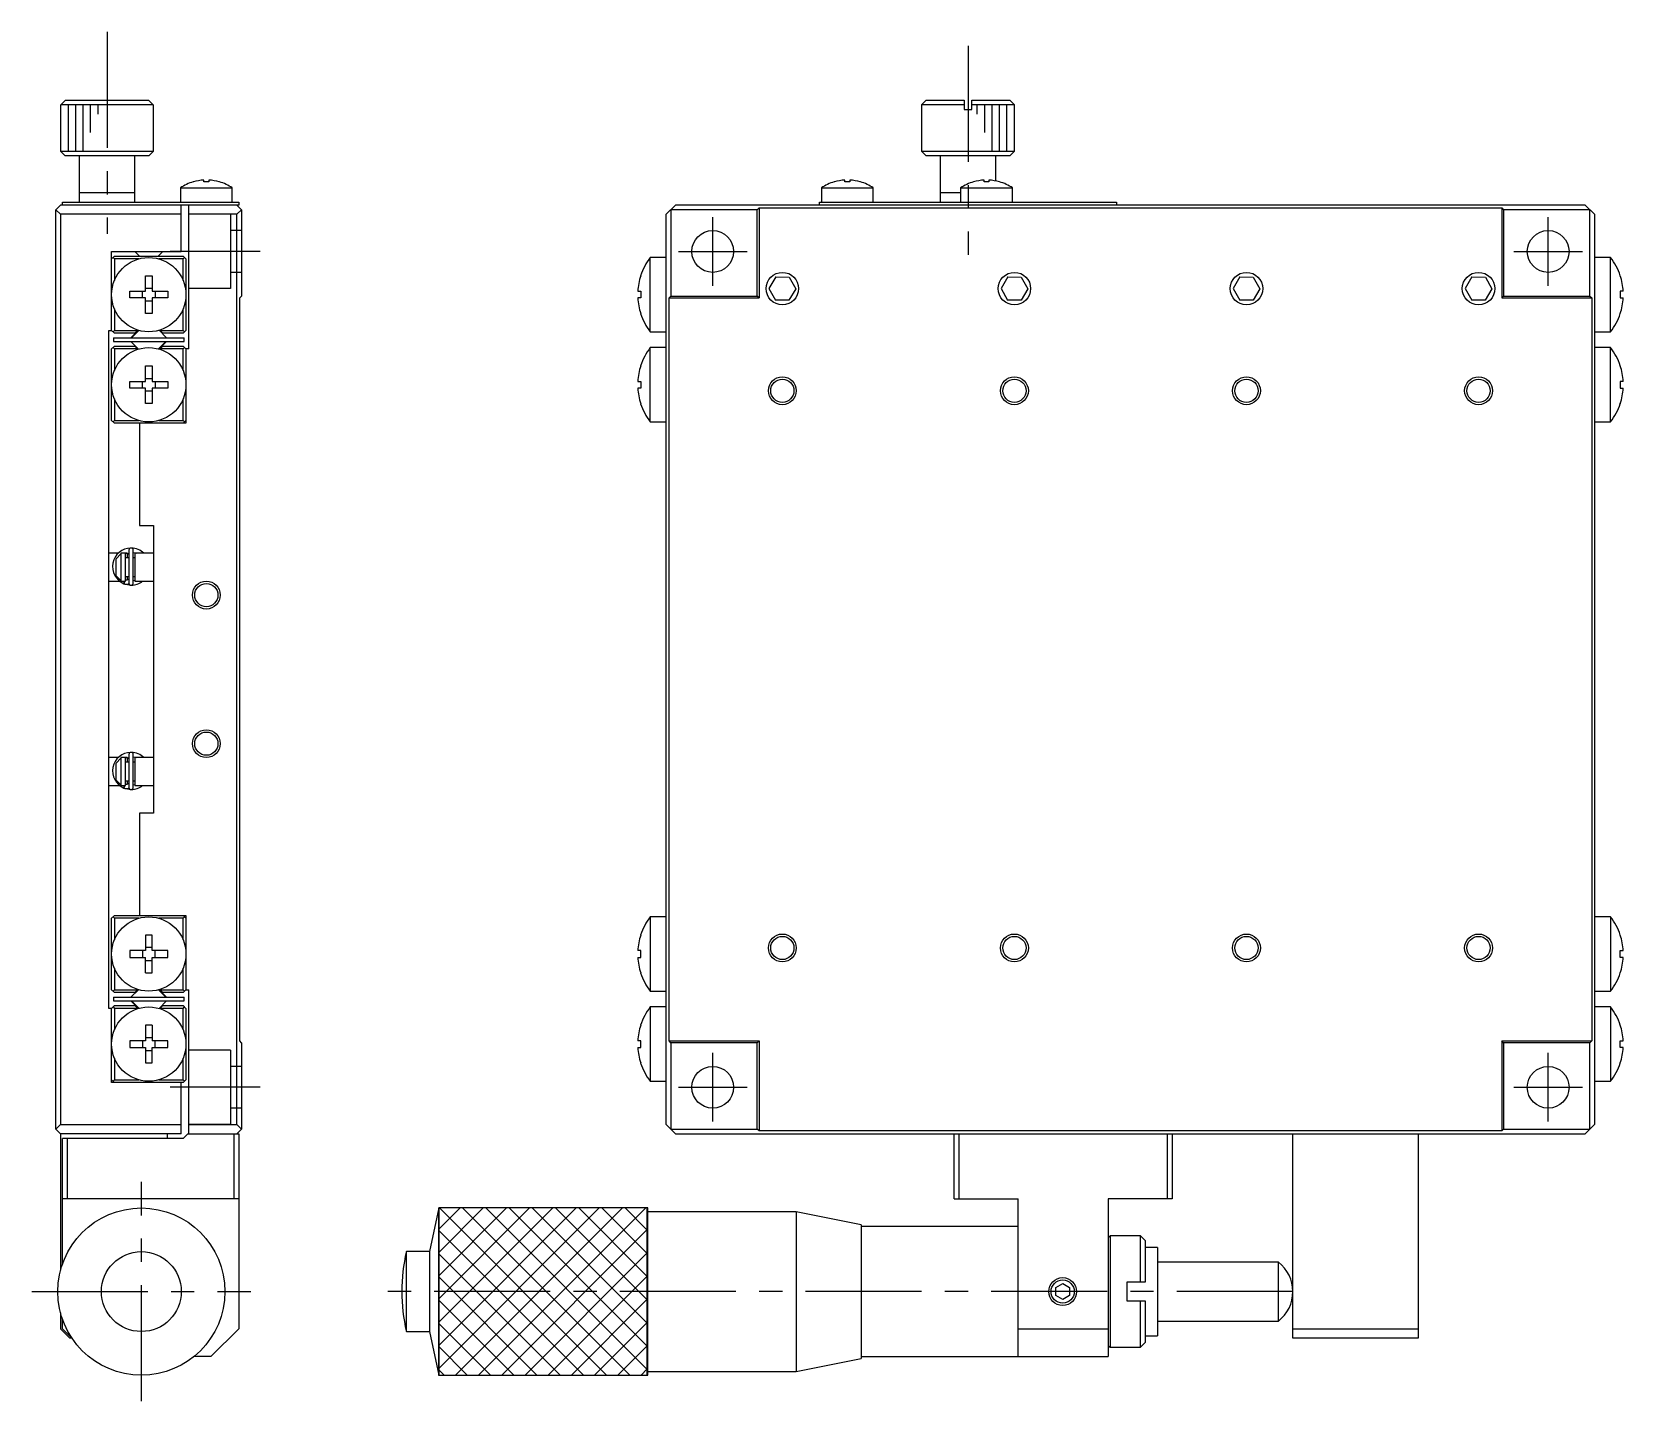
# Model space of a CAD drawing. Extents: x -23 to 395, y 12 to 275.
# Drawn here: x 224 to 395.5, y 93.8 to 241.3 of the extents above; entities that cross this region are included whole.
import ezdxf

# ---------------------------------------------------------------- set-up
doc = ezdxf.new("R2010")
doc.units = 0
doc.header["$LTSCALE"] = 10
doc.linetypes.add('CENTER', pattern=[2, 1.25, -0.25, 0.25, -0.25])
doc.linetypes.add('DASHED', pattern=[3.5, 2, -1.5])
doc.layers.get('0').update_dxf_attribs({"linetype": 'CONTINUOUS'})
doc.layers.add('CENTER', color=1, linetype='CENTER')

msp = doc.modelspace()

# ---------------------------------------------------------------- linework, layer by layer
at = {"color": 7, "linetype": 'CONTINUOUS'}
for p, q in [((227.158886, 233.404432), (227.660674, 233.904432)), ((227.158886, 232.904432), (227.158886, 233.404432)), ((237.126835, 233.404432), (227.158886, 233.404432)), ((227.660674, 233.904432), (236.625048, 233.904432)), ((236.625048, 233.904432), (237.126835, 233.404432)), ((237.126835, 233.404432), (237.126835, 232.904432)), ((320.395292, 233.904432), (319.895292, 233.404432)), ((324.495292, 233.404432), (319.895292, 233.404432)), ((319.895292, 233.404432), (319.895292, 228.404432)), ((320.395292, 233.904432), (324.495292, 233.904432)), ((324.495292, 233.904432), (324.495292, 232.904432)), ((325.295292, 233.904432), (329.395292, 233.904432)), ((325.295292, 232.904432), (325.295292, 233.904432)), ((329.895292, 233.404432), (325.295292, 233.404432)), ((329.895292, 233.404432), (329.395292, 233.904432)), ((329.895292, 228.404432), (329.895292, 233.404432)), ((227.142861, 232.904432), (227.158886, 232.904432)), ((227.142861, 232.904432), (227.142861, 228.404432)), ((237.126835, 232.904432), (237.142861, 232.904432)), ((237.142861, 228.404432), (237.142861, 232.904432)), ((324.495292, 232.904432), (325.295292, 232.904432)), ((227.142861, 228.404432), (237.142861, 228.404432)), ((227.142861, 228.404432), (227.642861, 227.904432)), ((236.642861, 227.904432), (237.142861, 228.404432)), ((319.895292, 228.404432), (320.395292, 227.904432)), ((319.895292, 228.404432), (329.895292, 228.404432)), ((329.395292, 227.904432), (329.895292, 228.404432)), ((236.642861, 227.904432), (227.642861, 227.904432)), ((229.142861, 227.904432), (229.142861, 222.904432)), ((235.142861, 222.904432), (235.142861, 227.904432)), ((329.395292, 227.904432), (320.395292, 227.904432)), ((321.895292, 227.904432), (321.895292, 222.904432)), ((327.895292, 225.196507), (327.895292, 227.904432)), ((241.443721, 225.097636), (241.440713, 225.103805)), ((242.582861, 225.097636), (242.582861, 225.290893)), ((243.102861, 225.097636), (242.582861, 225.097636)), ((243.102861, 225.290893), (243.102861, 225.097636)), ((244.245008, 225.103805), (244.242, 225.097636)), ((310.496152, 225.097636), (310.493144, 225.103805)), ((311.635292, 225.097636), (311.635292, 225.290893)), ((312.155292, 225.097636), (311.635292, 225.097636)), ((312.155292, 225.290893), (312.155292, 225.097636)), ((313.297439, 225.103805), (313.294431, 225.097636)), ((325.496152, 225.097636), (325.493144, 225.103805)), ((326.635292, 225.097636), (326.635292, 225.290893)), ((327.155292, 225.097636), (326.635292, 225.097636)), ((327.155292, 225.290893), (327.155292, 225.097636)), ((328.297439, 225.103805), (328.294431, 225.097636)), ((227.342861, 222.604432), (227.342861, 222.904432)), ((227.342861, 222.904432), (246.342861, 222.904432)), ((235.142861, 223.904432), (229.142861, 223.904432)), ((240.042861, 224.446895), (245.642861, 224.446895)), ((240.042861, 224.446895), (240.042861, 222.904432)), ((245.642861, 222.904432), (245.642861, 224.446895)), ((246.342861, 222.904432), (246.342861, 222.604432)), ((308.895292, 222.604432), (308.895292, 222.904432)), ((308.895292, 222.904432), (340.895292, 222.904432)), ((309.095292, 224.446895), (309.095292, 222.904432)), ((309.095292, 224.446895), (314.695292, 224.446895)), ((314.695292, 222.904432), (314.695292, 224.446895)), ((324.095292, 223.904432), (321.895292, 223.904432)), ((324.095292, 224.446895), (324.095292, 222.904432)), ((324.095292, 224.446895), (329.695292, 224.446895)), ((329.695292, 222.904432), (329.695292, 224.446895)), ((340.895292, 222.904432), (340.895292, 222.604432)), ((227.142861, 222.604432), (226.642861, 222.104432)), ((226.642861, 222.104432), (227.142861, 221.604432)), ((226.642861, 123.104432), (226.642861, 222.104432)), ((246.342861, 222.604432), (227.142861, 222.604432)), ((240.142861, 221.604432), (227.142861, 221.604432)), ((227.142861, 221.604432), (227.142861, 123.604432)), ((240.142861, 217.604432), (240.142861, 222.604432)), ((240.942861, 207.104432), (240.942861, 222.604432)), ((246.142861, 221.604432), (240.942861, 221.604432)), ((246.142861, 222.604432), (246.642861, 222.104432)), ((246.642861, 222.104432), (246.142861, 221.604432)), ((246.142861, 123.604432), (246.142861, 221.604432)), ((246.642861, 222.104432), (246.642861, 212.804432)), ((293.395292, 222.604432), (292.395292, 221.604432)), ((292.395292, 123.604432), (292.395292, 221.604432)), ((292.895292, 222.104432), (292.895292, 212.804432)), ((302.195292, 222.104432), (292.895292, 222.104432)), ((391.395292, 222.604432), (293.395292, 222.604432)), ((302.195292, 222.104432), (302.395292, 222.304432)), ((302.195292, 212.804432), (302.195292, 222.104432)), ((302.395292, 222.304432), (382.395292, 222.304432)), ((302.395292, 222.304432), (302.395292, 212.604432)), ((382.395292, 222.304432), (382.595292, 222.104432)), ((382.395292, 222.304432), (382.395292, 212.604432)), ((391.895292, 222.104432), (382.595292, 222.104432)), ((382.595292, 222.104432), (382.595292, 212.804432)), ((392.395292, 221.604432), (391.395292, 222.604432)), ((391.895292, 212.804432), (391.895292, 222.104432)), ((392.395292, 221.604432), (392.395292, 123.604432)), ((232.642861, 217.604432), (240.142861, 217.604432)), ((232.642861, 209.104432), (232.642861, 217.604432)), ((232.642861, 216.804432), (232.942861, 217.104432)), ((232.792861, 216.954432), (232.942861, 216.804432)), ((232.942861, 217.104432), (240.342861, 217.104432)), ((232.942861, 216.804432), (232.942861, 214.4743)), ((235.557734, 216.804432), (232.942861, 216.804432)), ((235.142861, 217.604432), (235.642861, 217.104432)), ((237.642861, 217.104432), (238.142861, 217.604432)), ((240.342861, 216.804432), (237.727987, 216.804432)), ((240.342861, 217.104432), (240.642861, 216.804432)), ((240.342861, 216.804432), (240.492861, 216.954432)), ((240.342861, 214.4743), (240.342861, 216.804432)), ((240.642861, 216.804432), (240.642861, 209.104432)), ((292.395292, 216.954432), (290.671816, 216.954432)), ((290.671816, 208.954432), (290.671816, 216.954432)), ((394.118767, 216.954432), (392.395292, 216.954432)), ((394.118767, 208.954432), (394.118767, 216.954432)), ((236.282861, 214.989862), (237.002861, 214.989862)), ((236.282861, 213.314432), (236.282861, 214.989862)), ((237.002861, 214.989862), (237.002861, 213.314432)), ((289.62366, 214.994276), (289.632709, 214.989862)), ((304.184954, 214.860917), (303.451975, 213.617504)), ((304.184954, 214.860917), (305.628271, 214.847845)), ((305.628271, 214.847845), (306.338608, 213.59136)), ((329.184954, 214.860917), (328.451975, 213.617504)), ((329.184954, 214.860917), (330.628271, 214.847845)), ((330.628271, 214.847845), (331.338608, 213.59136)), ((354.184954, 214.860917), (353.451975, 213.617504)), ((354.184954, 214.860917), (355.628271, 214.847845)), ((355.628271, 214.847845), (356.338608, 213.59136)), ((379.184954, 214.860917), (378.451975, 213.617504)), ((379.184954, 214.860917), (380.628271, 214.847845)), ((380.628271, 214.847845), (381.338608, 213.59136)), ((395.166923, 214.994276), (395.157874, 214.989862)), ((234.60743, 213.314432), (236.282861, 213.314432)), ((234.60743, 212.594432), (234.60743, 213.314432)), ((236.282861, 212.594432), (234.60743, 212.594432)), ((235.954832, 212.594432), (235.954832, 213.314432)), ((236.282861, 213.642461), (237.002861, 213.642461)), ((236.282861, 210.919001), (236.282861, 212.594432)), ((237.002861, 213.314432), (238.678291, 213.314432)), ((238.678291, 212.594432), (237.002861, 212.594432)), ((237.002861, 212.594432), (237.002861, 210.919001)), ((237.33089, 213.314432), (237.33089, 212.594432)), ((238.678291, 213.314432), (238.678291, 212.594432)), ((246.442861, 212.604432), (246.642861, 212.804432)), ((246.442861, 132.604432), (246.442861, 212.604432)), ((289.315261, 213.314432), (289.632709, 213.314432)), ((289.632709, 212.594432), (289.315261, 212.594432)), ((289.632709, 213.314432), (289.632709, 212.594432)), ((292.695292, 212.604432), (292.895292, 212.804432)), ((292.695292, 132.604432), (292.695292, 212.604432)), ((292.695292, 212.604432), (302.395292, 212.604432)), ((292.895292, 212.804432), (302.195292, 212.804432)), ((302.395292, 212.604432), (302.195292, 212.804432)), ((303.451975, 213.617504), (304.162313, 212.361019)), ((306.338608, 213.59136), (305.605629, 212.347947)), ((328.451975, 213.617504), (329.162313, 212.361019)), ((331.338608, 213.59136), (330.605629, 212.347947)), ((353.451975, 213.617504), (354.162313, 212.361019)), ((356.338608, 213.59136), (355.605629, 212.347947)), ((378.451975, 213.617504), (379.162313, 212.361019)), ((381.338608, 213.59136), (380.605629, 212.347947)), ((382.395292, 212.604432), (382.595292, 212.804432)), ((382.395292, 212.604432), (392.095292, 212.604432)), ((382.595292, 212.804432), (391.895292, 212.804432)), ((391.895292, 212.804432), (392.095292, 212.604432)), ((392.095292, 212.604432), (392.095292, 132.604432)), ((395.475322, 213.314432), (395.157874, 213.314432)), ((395.157874, 213.314432), (395.157874, 212.594432)), ((395.157874, 212.594432), (395.475322, 212.594432)), ((232.942861, 211.434563), (232.942861, 209.104432)), ((237.002861, 212.266403), (236.282861, 212.266403)), ((237.002861, 210.919001), (236.282861, 210.919001)), ((240.342861, 209.104432), (240.342861, 211.434563)), ((289.632709, 210.919001), (289.62366, 210.914588)), ((305.605629, 212.347947), (304.162313, 212.361019)), ((330.605629, 212.347947), (329.162313, 212.361019)), ((355.605629, 212.347947), (354.162313, 212.361019)), ((380.605629, 212.347947), (379.162313, 212.361019)), ((395.157874, 210.919001), (395.166923, 210.914588)), ((232.342861, 209.104432), (232.642861, 209.104432)), ((232.342861, 136.104432), (232.342861, 209.104432)), ((232.942861, 208.804432), (232.642861, 209.104432)), ((232.942861, 209.104432), (232.792861, 208.954432)), ((232.842861, 208.304432), (240.442861, 208.304432)), ((232.842861, 208.304432), (232.842861, 207.904432)), ((232.842861, 207.904432), (240.442861, 207.904432)), ((232.942861, 209.104432), (235.433152, 209.104432)), ((235.133152, 208.804432), (232.942861, 208.804432)), ((235.529585, 209.112477), (234.72154, 208.304432)), ((234.72154, 207.904432), (235.529585, 207.096387)), ((234.792251, 208.304432), (235.584741, 209.096922)), ((235.133152, 208.804432), (235.461564, 209.132844)), ((238.49347, 207.904432), (237.70098, 207.111942)), ((238.564181, 208.304432), (237.756136, 209.112477)), ((237.756136, 207.096387), (238.564181, 207.904432)), ((237.824158, 209.132843), (238.152569, 208.804432)), ((237.852569, 209.104432), (240.342861, 209.104432)), ((240.342861, 208.804432), (238.152569, 208.804432)), ((240.492861, 208.954432), (240.342861, 209.104432)), ((240.642861, 209.104432), (240.342861, 208.804432)), ((240.442861, 207.904432), (240.442861, 208.304432)), ((290.671816, 208.954432), (292.395292, 208.954432)), ((392.395292, 208.954432), (394.118767, 208.954432)), ((232.642861, 207.104432), (232.942861, 207.404432)), ((232.642861, 199.404432), (232.642861, 207.104432)), ((232.792861, 207.254432), (232.942861, 207.104432)), ((232.942861, 207.404432), (235.133152, 207.404432)), ((235.433152, 207.104432), (232.942861, 207.104432)), ((232.942861, 207.104432), (232.942861, 204.7743)), ((235.461564, 207.07602), (235.133152, 207.404432)), ((238.152569, 207.404432), (237.824157, 207.076021)), ((240.342861, 207.104432), (237.852569, 207.104432)), ((238.152569, 207.404432), (240.342861, 207.404432)), ((240.342861, 207.404432), (240.642861, 207.104432)), ((240.342861, 207.104432), (240.492861, 207.254432)), ((240.342861, 204.7743), (240.342861, 207.104432)), ((240.942861, 207.104432), (240.642861, 207.104432)), ((240.642861, 207.104432), (240.642861, 199.104432)), ((290.671816, 199.254432), (290.671816, 207.254432)), ((292.395292, 207.254432), (290.671816, 207.254432)), ((394.118767, 207.254432), (392.395292, 207.254432)), ((394.118767, 199.254432), (394.118767, 207.254432)), ((236.282861, 205.289862), (237.002861, 205.289862)), ((236.282861, 203.614432), (236.282861, 205.289862)), ((237.002861, 205.289862), (237.002861, 203.614432)), ((289.62366, 205.294276), (289.632709, 205.289862)), ((395.166923, 205.294276), (395.157874, 205.289862)), ((234.60743, 203.614432), (236.282861, 203.614432)), ((234.60743, 202.894432), (234.60743, 203.614432)), ((236.282861, 202.894432), (234.60743, 202.894432)), ((235.954832, 202.894432), (235.954832, 203.614432)), ((236.282861, 203.942461), (237.002861, 203.942461)), ((236.282861, 201.219001), (236.282861, 202.894432)), ((237.002861, 202.566403), (236.282861, 202.566403)), ((237.002861, 203.614432), (238.678291, 203.614432)), ((237.002861, 202.894432), (237.002861, 201.219001)), ((238.678291, 202.894432), (237.002861, 202.894432)), ((237.33089, 203.614432), (237.33089, 202.894432)), ((238.678291, 203.614432), (238.678291, 202.894432)), ((289.315261, 203.614432), (289.632709, 203.614432)), ((289.632709, 202.894432), (289.315261, 202.894432)), ((289.632709, 203.614432), (289.632709, 202.894432)), ((395.475322, 203.614432), (395.157874, 203.614432)), ((395.157874, 203.614432), (395.157874, 202.894432)), ((395.157874, 202.894432), (395.475322, 202.894432)), ((232.942861, 201.734563), (232.942861, 199.404432)), ((237.002861, 201.219001), (236.282861, 201.219001)), ((240.342861, 199.404432), (240.342861, 201.734563)), ((289.632709, 201.219001), (289.62366, 201.214588)), ((395.157874, 201.219001), (395.166923, 201.214588)), ((232.942861, 199.104432), (232.642861, 199.404432)), ((232.942861, 199.404432), (232.792861, 199.254432)), ((232.942861, 199.404432), (235.557734, 199.404432)), ((240.642861, 199.104432), (232.942861, 199.104432)), ((235.642861, 199.104432), (235.642861, 188.104432)), ((237.727987, 199.404432), (240.342861, 199.404432)), ((240.492861, 199.254432), (240.342861, 199.404432)), ((240.642861, 199.404432), (240.342861, 199.104432)), ((290.671816, 199.254432), (292.395292, 199.254432)), ((392.395292, 199.254432), (394.118767, 199.254432)), ((235.642861, 188.104432), (237.142861, 188.104432)), ((237.142861, 188.104432), (237.142861, 157.104432)), ((233.952028, 185.507364), (233.949482, 185.507165)), ((234.011309, 185.531534), (233.958356, 185.511622)), ((234.510394, 185.443741), (234.510394, 181.893741)), ((234.960394, 181.893741), (234.960394, 185.443741)), ((234.960459, 185.202626), (235.320214, 185.104861)), ((233.344881, 185.104432), (232.342861, 185.104432)), ((233.142861, 184.520947), (233.642861, 185.050115)), ((233.142861, 182.687917), (233.142861, 184.520947)), ((234.142861, 185.104432), (233.642861, 185.104432)), ((233.642861, 185.104432), (233.642861, 182.104432)), ((234.133152, 185.096958), (234.146391, 185.102133)), ((234.142861, 182.104432), (234.142861, 185.104432)), ((234.510394, 184.604432), (234.142861, 184.604432)), ((234.146391, 185.102133), (234.159327, 185.106437)), ((234.322803, 185.104432), (234.153299, 185.104432)), ((234.159327, 185.106437), (234.172468, 185.110083)), ((234.172468, 185.110083), (234.18578, 185.113062)), ((234.18578, 185.113062), (234.199228, 185.115364)), ((234.199228, 185.115364), (234.212779, 185.116984)), ((234.212779, 185.116984), (234.226397, 185.117916)), ((234.226397, 185.117916), (234.240046, 185.118157)), ((234.240046, 185.118157), (234.253692, 185.117707)), ((234.253692, 185.117707), (234.267298, 185.116567)), ((234.267298, 185.116567), (234.28083, 185.114739)), ((234.28083, 185.114739), (234.294252, 185.112229)), ((234.294252, 185.112229), (234.307529, 185.109044)), ((234.307529, 185.109044), (234.320627, 185.105193)), ((234.320627, 185.105193), (234.333513, 185.100686)), ((234.333513, 185.100686), (234.346154, 185.095536)), ((234.342861, 184.604432), (234.342861, 185.104432)), ((234.346154, 185.095536), (234.358517, 185.089757)), ((234.358517, 185.089757), (234.370571, 185.083365)), ((234.370571, 185.083365), (234.382287, 185.076378)), ((234.382287, 185.076378), (234.393634, 185.068814)), ((234.393634, 185.068814), (234.404587, 185.060694)), ((234.404587, 185.060694), (234.415117, 185.052039)), ((234.415117, 185.052039), (234.425199, 185.042873)), ((234.425199, 185.042873), (234.43481, 185.03322)), ((234.43481, 185.03322), (234.443927, 185.023104)), ((234.443927, 185.023104), (234.452528, 185.012551)), ((234.452528, 185.012551), (234.460593, 185.001589)), ((234.460593, 185.001589), (234.468105, 184.990245)), ((234.468105, 184.990245), (234.475046, 184.978548)), ((234.475046, 184.978548), (234.4814, 184.966526)), ((234.4814, 184.966526), (234.487153, 184.95421)), ((234.487153, 184.95421), (234.492293, 184.941629)), ((234.492293, 184.941629), (234.496809, 184.928814)), ((234.496809, 184.928814), (234.50069, 184.915796)), ((234.50069, 184.915796), (234.503928, 184.902606)), ((234.503928, 184.902606), (234.506516, 184.889277)), ((234.506516, 184.889277), (234.508449, 184.875839)), ((234.508449, 184.875839), (234.509723, 184.862325)), ((234.509723, 184.862325), (234.510335, 184.848766)), ((234.510335, 184.848766), (234.510394, 184.843104)), ((235.142861, 184.604432), (234.960394, 184.604432)), ((235.142861, 185.104432), (235.142861, 182.104432)), ((237.142861, 185.104432), (235.142861, 185.104432)), ((232.342861, 182.104432), (233.491578, 182.104432)), ((233.642861, 182.158749), (233.142861, 182.687917)), ((233.642861, 182.104432), (234.142861, 182.104432)), ((233.876656, 181.863212), (233.957036, 181.827111)), ((233.949345, 181.830311), (234.02884, 182.075205)), ((233.956747, 181.841404), (233.956127, 181.835372)), ((233.956127, 181.835372), (233.956154, 181.830768)), ((233.956154, 181.830768), (233.956892, 181.827474)), ((233.95801, 181.84882), (233.956747, 181.841404)), ((233.956892, 181.827474), (233.958356, 181.825859)), ((233.957036, 181.827111), (234.003386, 181.808228)), ((233.959905, 181.857566), (233.95801, 181.84882)), ((233.958356, 181.825859), (233.990005, 181.81339)), ((233.962421, 181.86758), (233.959905, 181.857566)), ((233.965537, 181.878788), (233.962421, 181.86758)), ((233.969232, 181.891111), (233.965537, 181.878788)), ((233.97348, 181.904459), (233.969232, 181.891111)), ((233.978249, 181.918736), (233.97348, 181.904459)), ((233.983505, 181.933839), (233.978249, 181.918736)), ((233.98921, 181.949658), (233.983505, 181.933839)), ((233.995323, 181.966081), (233.98921, 181.949658)), ((233.990005, 181.81339), (234.024008, 181.801864)), ((234.0018, 181.982988), (233.995323, 181.966081)), ((234.008595, 182.000257), (234.0018, 181.982988)), ((234.003386, 181.808228), (234.715307, 181.669695)), ((234.015657, 182.017764), (234.008595, 182.000257)), ((234.022937, 182.035382), (234.015657, 182.017764)), ((234.030381, 182.052984), (234.022937, 182.035382)), ((234.024008, 181.801864), (234.058539, 181.792049)), ((234.02884, 182.075205), (234.041993, 182.104434)), ((234.037937, 182.070443), (234.030381, 182.052984)), ((234.045548, 182.087634), (234.037937, 182.070443)), ((234.053161, 182.104432), (234.045548, 182.087634)), ((234.058539, 181.792049), (234.093511, 181.783969)), ((234.093511, 181.783969), (234.128837, 181.777643)), ((234.136407, 182.238469), (234.118549, 182.246076)), ((234.128837, 181.777643), (234.164431, 181.773086)), ((234.140184, 182.237675), (234.133152, 182.240524)), ((234.15303, 182.233049), (234.140184, 182.237675)), ((234.142861, 182.604432), (234.510394, 182.604432)), ((234.166093, 182.229078), (234.15303, 182.233049)), ((234.164431, 181.773086), (234.200205, 181.770309)), ((234.179341, 182.225772), (234.166093, 182.229078)), ((234.19274, 182.223141), (234.179341, 182.225772)), ((234.206254, 182.221191), (234.19274, 182.223141)), ((234.200205, 181.770309), (234.236072, 181.769319)), ((234.219849, 182.219927), (234.206254, 182.221191)), ((234.233489, 182.219354), (234.219849, 182.219927)), ((234.247139, 182.219472), (234.233489, 182.219354)), ((234.236072, 181.769319), (234.271942, 181.770118)), ((234.260762, 182.22028), (234.247139, 182.219472)), ((234.274325, 182.221777), (234.260762, 182.22028)), ((234.271942, 181.770118), (234.307729, 181.772704)), ((234.287791, 182.223956), (234.274325, 182.221777)), ((234.301126, 182.226813), (234.287791, 182.223956)), ((234.314297, 182.230338), (234.301126, 182.226813)), ((234.307729, 181.772704), (234.343344, 181.777071)), ((234.327269, 182.234521), (234.314297, 182.230338)), ((234.34001, 182.23935), (234.327269, 182.234521)), ((234.352488, 182.244812), (234.34001, 182.23935)), ((234.342861, 182.240309), (234.342861, 182.604432)), ((234.343344, 181.777071), (234.3787, 181.783208)), ((234.364671, 182.250891), (234.352488, 182.244812)), ((234.376531, 182.257572), (234.364671, 182.250891)), ((234.388038, 182.264835), (234.376531, 182.257572)), ((234.3787, 181.783208), (234.41371, 181.7911)), ((234.399164, 182.272661), (234.388038, 182.264835)), ((234.409882, 182.28103), (234.399164, 182.272661)), ((234.420167, 182.289919), (234.409882, 182.28103)), ((234.41371, 181.7911), (234.448288, 181.800727)), ((234.429995, 182.299306), (234.420167, 182.289919)), ((234.439343, 182.309166), (234.429995, 182.299306)), ((234.448189, 182.319474), (234.439343, 182.309166)), ((234.456512, 182.330204), (234.448189, 182.319474)), ((234.448288, 181.800727), (234.482348, 181.812067)), ((234.464294, 182.34133), (234.456512, 182.330204)), ((234.471518, 182.352824), (234.464294, 182.34133)), ((234.478165, 182.364657), (234.471518, 182.352824)), ((234.484223, 182.376802), (234.478165, 182.364657)), ((234.482348, 181.812067), (234.515808, 181.825092)), ((234.489676, 182.389228), (234.484223, 182.376802)), ((234.494514, 182.401905), (234.489676, 182.389228)), ((234.498724, 182.414803), (234.494514, 182.401905)), ((234.502299, 182.427892), (234.498724, 182.414803)), ((234.505228, 182.44114), (234.502299, 182.427892)), ((234.507507, 182.454516), (234.505228, 182.44114)), ((234.50913, 182.467988), (234.507507, 182.454516)), ((234.510093, 182.481523), (234.50913, 182.467988)), ((234.510394, 182.494377), (234.510093, 182.481523)), ((234.515808, 181.825092), (234.520565, 181.827102)), ((234.960394, 182.604432), (235.142861, 182.604432)), ((235.14292, 182.172845), (234.960452, 182.134541)), ((235.142861, 182.104432), (237.142861, 182.104432)), ((233.344881, 163.104432), (232.342861, 163.104432)), ((233.142861, 162.520947), (233.642861, 163.050115)), ((234.142861, 163.104432), (233.642861, 163.104432)), ((233.642861, 163.104432), (233.642861, 160.104432)), ((233.952028, 163.507364), (233.949482, 163.507165)), ((234.011309, 163.531534), (233.958356, 163.511622)), ((234.133152, 163.096958), (234.146391, 163.102133)), ((234.142861, 160.104432), (234.142861, 163.104432)), ((234.146391, 163.102133), (234.159327, 163.106437)), ((234.322803, 163.104432), (234.153299, 163.104432)), ((234.159327, 163.106437), (234.172468, 163.110083)), ((234.172468, 163.110083), (234.18578, 163.113062)), ((234.18578, 163.113062), (234.199228, 163.115364)), ((234.199228, 163.115364), (234.212779, 163.116984)), ((234.212779, 163.116984), (234.226397, 163.117916)), ((234.226397, 163.117916), (234.240046, 163.118157)), ((234.240046, 163.118157), (234.253692, 163.117707)), ((234.253692, 163.117707), (234.267298, 163.116567)), ((234.267298, 163.116567), (234.28083, 163.114739)), ((234.28083, 163.114739), (234.294252, 163.112229)), ((234.294252, 163.112229), (234.307529, 163.109044)), ((234.307529, 163.109044), (234.320627, 163.105193)), ((234.320627, 163.105193), (234.333513, 163.100686)), ((234.333513, 163.100686), (234.346154, 163.095536)), ((234.342861, 162.604432), (234.342861, 163.104432)), ((234.346154, 163.095536), (234.358517, 163.089757)), ((234.358517, 163.089757), (234.370571, 163.083365)), ((234.370571, 163.083365), (234.382287, 163.076378)), ((234.382287, 163.076378), (234.393634, 163.068814)), ((234.393634, 163.068814), (234.404587, 163.060694)), ((234.404587, 163.060694), (234.415117, 163.052039)), ((234.415117, 163.052039), (234.425199, 163.042873)), ((234.425199, 163.042873), (234.43481, 163.03322)), ((234.43481, 163.03322), (234.443927, 163.023104)), ((234.443927, 163.023104), (234.452528, 163.012551)), ((234.452528, 163.012551), (234.460593, 163.001589)), ((234.460593, 163.001589), (234.468105, 162.990245)), ((234.468105, 162.990245), (234.475046, 162.978548)), ((234.475046, 162.978548), (234.4814, 162.966526)), ((234.4814, 162.966526), (234.487153, 162.95421)), ((234.487153, 162.95421), (234.492293, 162.941629)), ((234.492293, 162.941629), (234.496809, 162.928814)), ((234.496809, 162.928814), (234.50069, 162.915796)), ((234.50069, 162.915796), (234.503928, 162.902606)), ((234.503928, 162.902606), (234.506516, 162.889277)), ((234.506516, 162.889277), (234.508449, 162.875839)), ((234.508449, 162.875839), (234.509723, 162.862325)), ((234.509723, 162.862325), (234.510335, 162.848766)), ((234.510394, 163.443741), (234.510394, 159.893741)), ((234.960394, 159.893741), (234.960394, 163.443741)), ((234.960459, 163.202626), (235.320214, 163.104861)), ((235.142861, 163.104432), (235.142861, 160.104432)), ((237.142861, 163.104432), (235.142861, 163.104432)), ((233.142861, 160.687917), (233.142861, 162.520947)), ((234.510394, 162.604432), (234.142861, 162.604432)), ((234.510335, 162.848766), (234.510394, 162.843104)), ((235.142861, 162.604432), (234.960394, 162.604432)), ((232.342861, 160.104432), (233.491578, 160.104432)), ((233.642861, 160.158749), (233.142861, 160.687917)), ((233.642861, 160.104432), (234.142861, 160.104432)), ((233.876656, 159.863212), (233.949816, 159.830177)), ((233.949345, 159.830311), (234.02884, 160.075205)), ((233.949816, 159.830177), (234.003386, 159.808228)), ((233.956735, 159.841314), (233.956123, 159.835298)), ((233.956123, 159.835298), (233.956159, 159.830711)), ((233.956159, 159.830711), (233.9569, 159.827457)), ((233.95799, 159.848718), (233.956735, 159.841314)), ((233.9569, 159.827457), (233.958356, 159.825859)), ((233.959879, 159.857455), (233.95799, 159.848718)), ((233.958356, 159.825859), (233.990005, 159.81339)), ((233.962389, 159.867462), (233.959879, 159.857455)), ((233.965502, 159.878666), (233.962389, 159.867462)), ((233.969194, 159.890987), (233.965502, 159.878666)), ((233.973439, 159.904336), (233.969194, 159.890987)), ((233.978208, 159.918616), (233.973439, 159.904336)), ((233.983464, 159.933724), (233.978208, 159.918616)), ((233.98917, 159.949551), (233.983464, 159.933724)), ((233.995286, 159.965982), (233.98917, 159.949551)), ((233.990005, 159.81339), (234.024008, 159.801864)), ((234.001766, 159.982899), (233.995286, 159.965982)), ((234.008564, 160.000179), (234.001766, 159.982899)), ((234.003386, 159.808228), (234.715307, 159.669695)), ((234.015631, 160.017698), (234.008564, 160.000179)), ((234.022915, 160.035329), (234.015631, 160.017698)), ((234.030365, 160.052945), (234.022915, 160.035329)), ((234.024008, 159.801864), (234.058539, 159.792049)), ((234.02884, 160.075205), (234.041993, 160.104434)), ((234.037925, 160.070418), (234.030365, 160.052945)), ((234.045543, 160.087621), (234.037925, 160.070418)), ((234.053161, 160.104432), (234.045543, 160.087621)), ((234.058539, 159.792049), (234.093511, 159.783969)), ((234.093511, 159.783969), (234.128837, 159.777643)), ((234.136407, 160.238469), (234.118549, 160.246076)), ((234.128837, 159.777643), (234.164431, 159.773086)), ((234.140184, 160.237675), (234.133152, 160.240524)), ((234.15303, 160.233049), (234.140184, 160.237675)), ((234.142861, 160.604432), (234.510394, 160.604432)), ((234.166093, 160.229078), (234.15303, 160.233049)), ((234.164431, 159.773086), (234.200205, 159.770309)), ((234.179341, 160.225772), (234.166093, 160.229078)), ((234.19274, 160.223141), (234.179341, 160.225772)), ((234.206254, 160.221191), (234.19274, 160.223141)), ((234.200205, 159.770309), (234.236072, 159.769319)), ((234.219849, 160.219927), (234.206254, 160.221191)), ((234.233489, 160.219354), (234.219849, 160.219927)), ((234.247139, 160.219472), (234.233489, 160.219354)), ((234.236072, 159.769319), (234.271942, 159.770118)), ((234.260762, 160.22028), (234.247139, 160.219472)), ((234.274325, 160.221777), (234.260762, 160.22028)), ((234.271942, 159.770118), (234.307729, 159.772704)), ((234.287791, 160.223956), (234.274325, 160.221777)), ((234.301126, 160.226813), (234.287791, 160.223956)), ((234.314297, 160.230338), (234.301126, 160.226813)), ((234.307729, 159.772704), (234.343344, 159.777071)), ((234.327269, 160.234521), (234.314297, 160.230338)), ((234.34001, 160.23935), (234.327269, 160.234521)), ((234.352488, 160.244812), (234.34001, 160.23935)), ((234.342861, 160.240309), (234.342861, 160.604432)), ((234.343344, 159.777071), (234.3787, 159.783208)), ((234.364671, 160.250891), (234.352488, 160.244812)), ((234.376531, 160.257572), (234.364671, 160.250891)), ((234.388038, 160.264835), (234.376531, 160.257572)), ((234.3787, 159.783208), (234.41371, 159.7911)), ((234.399164, 160.272661), (234.388038, 160.264835)), ((234.409882, 160.28103), (234.399164, 160.272661)), ((234.420167, 160.289919), (234.409882, 160.28103)), ((234.41371, 159.7911), (234.448288, 159.800727)), ((234.429995, 160.299306), (234.420167, 160.289919)), ((234.439343, 160.309166), (234.429995, 160.299306)), ((234.448189, 160.319474), (234.439343, 160.309166)), ((234.456512, 160.330204), (234.448189, 160.319474)), ((234.448288, 159.800727), (234.482348, 159.812067)), ((234.464294, 160.34133), (234.456512, 160.330204)), ((234.471518, 160.352824), (234.464294, 160.34133)), ((234.478165, 160.364657), (234.471518, 160.352824)), ((234.484223, 160.376802), (234.478165, 160.364657)), ((234.482348, 159.812067), (234.515808, 159.825092)), ((234.489676, 160.389228), (234.484223, 160.376802)), ((234.494514, 160.401905), (234.489676, 160.389228)), ((234.498724, 160.414803), (234.494514, 160.401905)), ((234.502299, 160.427892), (234.498724, 160.414803)), ((234.505228, 160.44114), (234.502299, 160.427892)), ((234.507507, 160.454516), (234.505228, 160.44114)), ((234.50913, 160.467988), (234.507507, 160.454516)), ((234.510093, 160.481523), (234.50913, 160.467988)), ((234.510394, 160.494377), (234.510093, 160.481523)), ((234.515808, 159.825092), (234.520565, 159.827102)), ((234.960394, 160.604432), (235.142861, 160.604432)), ((235.14292, 160.172845), (234.960452, 160.134541)), ((235.142861, 160.104432), (237.142861, 160.104432)), ((235.642861, 157.104432), (235.642861, 146.104432)), ((237.142861, 157.104432), (235.642861, 157.104432)), ((232.942861, 146.104432), (232.642861, 145.804432)), ((232.642861, 138.104432), (232.642861, 145.804432)), ((232.792861, 145.954432), (232.942861, 145.804432)), ((232.942861, 146.104432), (240.642861, 146.104432)), ((232.942861, 145.804432), (232.942861, 143.4743)), ((235.557734, 145.804432), (232.942861, 145.804432)), ((240.342861, 145.804432), (237.727987, 145.804432)), ((240.642861, 145.804432), (240.342861, 146.104432)), ((240.342861, 145.804432), (240.492861, 145.954432)), ((240.342861, 143.4743), (240.342861, 145.804432)), ((240.642861, 146.104432), (240.642861, 138.104432)), ((290.671816, 145.954432), (290.671816, 137.954432)), ((292.395292, 145.954432), (290.671816, 145.954432)), ((394.118767, 145.954432), (392.395292, 145.954432)), ((394.118767, 145.954432), (394.118767, 137.954432)), ((236.282861, 142.314432), (234.60743, 142.314432)), ((234.60743, 142.314432), (234.60743, 141.594432)), ((235.954832, 142.314432), (235.954832, 141.594432)), ((237.002861, 143.989862), (236.282861, 143.989862)), ((236.282861, 143.989862), (236.282861, 142.314432)), ((237.002861, 142.642461), (236.282861, 142.642461)), ((237.002861, 142.314432), (237.002861, 143.989862)), ((238.678291, 142.314432), (237.002861, 142.314432)), ((237.33089, 141.594432), (237.33089, 142.314432)), ((238.678291, 141.594432), (238.678291, 142.314432)), ((289.632709, 142.314432), (289.315261, 142.314432)), ((289.632709, 143.989862), (289.62366, 143.994276)), ((289.632709, 141.594432), (289.632709, 142.314432)), ((395.157874, 143.989862), (395.166923, 143.994276)), ((395.157874, 142.314432), (395.475322, 142.314432)), ((395.157874, 141.594432), (395.157874, 142.314432)), ((234.60743, 141.594432), (236.282861, 141.594432)), ((236.282861, 139.919001), (236.282861, 141.594432)), ((236.282861, 141.266403), (237.002861, 141.266403)), ((237.002861, 139.919001), (237.002861, 141.594432)), ((237.002861, 141.594432), (238.678291, 141.594432)), ((289.315261, 141.594432), (289.632709, 141.594432)), ((395.475322, 141.594432), (395.157874, 141.594432)), ((232.942861, 140.434563), (232.942861, 138.104432)), ((236.282861, 139.919001), (237.002861, 139.919001)), ((240.342861, 138.104432), (240.342861, 140.434563)), ((289.62366, 139.914588), (289.632709, 139.919001)), ((395.166923, 139.914588), (395.157874, 139.919001)), ((232.942861, 137.804432), (232.642861, 138.104432)), ((232.942861, 138.104432), (232.792861, 137.954432)), ((232.842861, 137.304432), (240.442861, 137.304432)), ((232.842861, 137.304432), (232.842861, 136.904432)), ((232.942861, 138.104432), (235.433152, 138.104432)), ((235.133152, 137.804432), (232.942861, 137.804432)), ((235.529585, 138.112477), (234.72154, 137.304432)), ((235.133152, 137.804432), (235.461564, 138.132843)), ((237.70098, 138.096922), (238.49347, 137.304432)), ((238.564181, 137.304432), (237.756136, 138.112477)), ((237.824158, 138.132843), (238.152569, 137.804432)), ((237.852569, 138.104432), (240.342861, 138.104432)), ((240.342861, 137.804432), (238.152569, 137.804432)), ((240.492861, 137.954432), (240.342861, 138.104432)), ((240.642861, 138.104432), (240.342861, 137.804432)), ((240.442861, 136.904432), (240.442861, 137.304432)), ((240.642861, 138.104432), (240.942861, 138.104432)), ((240.942861, 122.604432), (240.942861, 138.104432)), ((290.671816, 137.954432), (292.395292, 137.954432)), ((392.395292, 137.954432), (394.118767, 137.954432)), ((232.642861, 136.104432), (232.342861, 136.104432)), ((232.642861, 136.104432), (232.942861, 136.404432)), ((232.642861, 128.104432), (232.642861, 136.104432)), ((232.792861, 136.254432), (232.942861, 136.104432)), ((232.842861, 136.904432), (240.442861, 136.904432)), ((232.942861, 136.404432), (235.133152, 136.404432)), ((232.942861, 136.104432), (232.942861, 133.7743)), ((235.433152, 136.104432), (232.942861, 136.104432)), ((234.72154, 136.904432), (235.529585, 136.096387)), ((235.584741, 136.111942), (234.792251, 136.904432)), ((235.461564, 136.07602), (235.133152, 136.404432)), ((237.756136, 136.096387), (238.564181, 136.904432)), ((238.152569, 136.404432), (237.824157, 136.076021)), ((240.342861, 136.104432), (237.852569, 136.104432)), ((238.152569, 136.404432), (240.342861, 136.404432)), ((240.642861, 136.104432), (240.342861, 136.404432)), ((240.342861, 136.104432), (240.492861, 136.254432)), ((240.342861, 133.7743), (240.342861, 136.104432)), ((240.642861, 136.104432), (240.642861, 128.404432)), ((292.395292, 136.254432), (290.671816, 136.254432)), ((290.671816, 136.254432), (290.671816, 128.254432)), ((394.118767, 136.254432), (392.395292, 136.254432)), ((394.118767, 136.254432), (394.118767, 128.254432)), ((237.002861, 134.289862), (236.282861, 134.289862)), ((236.282861, 134.289862), (236.282861, 132.614432)), ((237.002861, 134.289862), (237.002861, 132.614432)), ((289.632709, 134.289862), (289.62366, 134.294276)), ((395.157874, 134.289862), (395.166923, 134.294276)), ((236.282861, 132.614432), (234.60743, 132.614432)), ((234.60743, 132.614432), (234.60743, 131.894432)), ((235.954832, 132.614432), (235.954832, 131.894432)), ((237.002861, 132.942461), (236.282861, 132.942461)), ((238.678291, 132.614432), (237.002861, 132.614432)), ((237.33089, 131.894432), (237.33089, 132.614432)), ((238.678291, 131.894432), (238.678291, 132.614432)), ((246.642861, 132.404432), (246.442861, 132.604432)), ((246.642861, 132.404432), (246.642861, 123.104432)), ((289.632709, 132.614432), (289.315261, 132.614432)), ((289.632709, 131.894432), (289.632709, 132.614432)), ((292.895292, 132.404432), (292.695292, 132.604432)), ((292.695292, 132.604432), (302.395292, 132.604432)), ((292.895292, 132.404432), (292.895292, 123.104432)), ((302.195292, 132.404432), (292.895292, 132.404432)), ((302.195292, 132.404432), (302.395292, 132.604432)), ((302.195292, 123.104432), (302.195292, 132.404432)), ((302.395292, 132.604432), (302.395292, 122.904432)), ((382.395292, 132.604432), (382.395292, 122.904432)), ((382.595292, 132.404432), (382.395292, 132.604432)), ((382.395292, 132.604432), (392.095292, 132.604432)), ((382.595292, 132.404432), (382.595292, 123.104432)), ((391.895292, 132.404432), (382.595292, 132.404432)), ((392.095292, 132.604432), (391.895292, 132.404432)), ((391.895292, 123.104432), (391.895292, 132.404432)), ((395.157874, 132.614432), (395.475322, 132.614432)), ((395.157874, 131.894432), (395.157874, 132.614432)), ((232.942861, 130.734563), (232.942861, 128.404432)), ((234.60743, 131.894432), (236.282861, 131.894432)), ((236.282861, 131.894432), (236.282861, 130.219001)), ((236.282861, 131.566403), (237.002861, 131.566403)), ((237.002861, 131.894432), (238.678291, 131.894432)), ((237.002861, 130.219001), (237.002861, 131.894432)), ((240.342861, 128.404432), (240.342861, 130.734563)), ((289.315261, 131.894432), (289.632709, 131.894432)), ((395.475322, 131.894432), (395.157874, 131.894432)), ((236.282861, 130.219001), (237.002861, 130.219001)), ((289.62366, 130.214588), (289.632709, 130.219001)), ((395.166923, 130.214588), (395.157874, 130.219001)), ((232.642861, 128.404432), (232.942861, 128.104432)), ((240.342861, 128.104432), (232.642861, 128.104432)), ((232.942861, 128.404432), (232.792861, 128.254432)), ((232.942861, 128.404432), (235.557734, 128.404432)), ((237.727987, 128.404432), (240.342861, 128.404432)), ((240.142861, 122.604432), (240.142861, 128.104432)), ((240.492861, 128.254432), (240.342861, 128.404432)), ((240.342861, 128.104432), (240.642861, 128.404432)), ((290.671816, 128.254432), (292.395292, 128.254432)), ((392.395292, 128.254432), (394.118767, 128.254432)), ((227.142861, 123.604432), (226.642861, 123.104432)), ((227.142861, 123.604432), (240.142861, 123.604432)), ((240.942861, 123.604432), (246.142861, 123.604432)), ((246.142861, 123.604432), (246.642861, 123.104432)), ((292.395292, 123.604432), (293.395292, 122.604432)), ((391.395292, 122.604432), (392.395292, 123.604432)), ((226.642861, 123.104432), (227.142861, 122.604432)), ((240.142861, 122.604432), (227.142861, 122.604432)), ((227.142861, 122.604432), (227.142861, 107.908776)), ((227.342861, 108.562472), (227.342861, 122.104432)), ((240.342861, 122.104432), (227.342861, 122.104432)), ((227.842861, 122.104432), (227.842861, 115.604432)), ((238.642861, 122.104432), (238.642861, 122.604432)), ((240.842861, 122.604432), (240.342861, 122.104432)), ((240.842861, 122.604432), (246.342861, 122.604432)), ((245.842861, 115.604432), (245.842861, 122.604432)), ((246.642861, 123.104432), (246.142861, 122.604432)), ((246.342861, 122.604432), (246.342861, 101.604432)), ((292.895292, 123.104432), (302.195292, 123.104432)), ((293.395292, 122.604432), (391.395292, 122.604432)), ((302.395292, 122.904432), (302.195292, 123.104432)), ((382.395292, 122.904432), (302.395292, 122.904432)), ((323.395292, 115.604432), (323.395292, 122.604432)), ((323.895292, 122.604432), (323.895292, 115.604432)), ((346.395292, 115.604432), (346.395292, 122.604432)), ((346.895292, 122.604432), (346.895292, 115.604432)), ((359.895292, 100.604432), (359.895292, 122.604432)), ((373.395292, 122.604432), (373.395292, 100.604432)), ((382.595292, 123.104432), (382.395292, 122.904432)), ((382.595292, 123.104432), (391.895292, 123.104432)), ((246.342861, 115.604432), (227.342861, 115.604432)), ((323.395292, 115.604432), (330.295292, 115.604432)), ((330.295292, 98.604432), (330.295292, 115.604432)), ((339.995292, 115.604432), (339.995292, 98.604432)), ((346.895292, 115.604432), (339.995292, 115.604432)), ((267.895292, 114.604432), (266.895292, 109.904432)), ((267.895292, 114.604432), (267.895292, 96.604432)), ((290.395292, 114.604432), (267.895292, 114.604432)), ((290.395292, 96.604432), (290.395292, 114.604432)), ((306.395292, 114.204432), (290.395292, 114.204432)), ((313.395292, 112.804432), (306.395292, 114.204432)), ((306.395292, 114.204432), (306.395292, 97.004432)), ((313.395292, 112.804432), (313.395292, 98.404432)), ((330.295292, 112.604432), (313.395292, 112.604432)), ((340.195292, 111.604432), (339.995292, 111.404432)), ((343.495292, 111.604432), (340.195292, 111.604432)), ((340.195292, 111.604432), (340.195292, 99.604432)), ((343.495292, 106.604432), (343.495292, 111.604432)), ((343.995292, 111.104432), (343.495292, 111.604432)), ((266.895292, 109.904432), (264.395292, 109.904432)), ((264.395292, 101.304432), (264.395292, 109.904432)), ((266.895292, 109.904432), (266.895292, 101.304432)), ((343.995292, 111.104432), (343.995292, 106.604432)), ((345.295292, 110.354432), (343.995292, 110.354432)), ((345.295292, 110.354432), (345.295292, 100.854432)), ((358.328112, 108.779432), (345.295292, 108.779432)), ((358.328112, 102.429432), (358.328112, 108.779432)), ((334.345292, 106.037444), (335.095292, 106.470457)), ((335.095292, 106.470457), (335.845292, 106.037444)), ((341.995292, 106.604432), (341.995292, 104.604432)), ((343.995292, 106.604432), (341.995292, 106.604432)), ((334.345292, 105.171419), (334.345292, 106.037444)), ((335.095292, 104.738406), (334.345292, 105.171419)), ((335.845292, 105.171419), (335.095292, 104.738406)), ((335.845292, 106.037444), (335.845292, 105.171419)), ((341.995292, 104.604432), (343.995292, 104.604432)), ((343.495292, 99.604432), (343.495292, 104.604432)), ((343.995292, 104.604432), (343.995292, 100.104432)), ((227.142861, 103.300088), (227.142861, 101.604432)), ((227.142861, 101.604432), (228.142861, 100.604432)), ((227.342861, 101.604432), (227.342861, 102.646392)), ((227.342861, 101.604432), (228.393903, 100.55339)), ((243.342861, 98.604432), (246.342861, 101.604432)), ((264.395292, 101.304432), (266.895292, 101.304432)), ((266.895292, 101.304432), (267.895292, 96.604432)), ((330.295292, 101.604432), (339.995292, 101.604432)), ((345.295292, 102.429432), (358.328112, 102.429432)), ((359.895292, 101.604432), (373.395292, 101.604432)), ((228.342861, 100.604432), (228.142861, 100.604432)), ((339.995292, 99.804432), (340.195292, 99.604432)), ((340.195292, 99.604432), (343.495292, 99.604432)), ((343.495292, 99.604432), (343.995292, 100.104432)), ((343.995292, 100.854432), (345.295292, 100.854432)), ((373.395292, 100.604432), (359.895292, 100.604432)), ((243.342861, 98.604432), (241.499715, 98.604432)), ((306.395292, 97.004432), (313.395292, 98.404432)), ((313.395292, 98.604432), (339.995292, 98.604432)), ((267.895292, 96.604432), (290.395292, 96.604432)), ((290.395292, 97.004432), (306.395292, 97.004432))]:
    msp.add_line(p, q, dxfattribs=at)
at = {"color": 3, "linetype": 'CONTINUOUS'}
for p, q in [((227.942861, 233.404432), (227.942861, 228.404432)), ((228.742861, 233.404432), (228.742861, 228.404432)), ((229.542861, 233.404432), (229.542861, 228.404432)), ((230.342861, 233.404432), (230.342861, 230.404432)), ((231.142861, 233.404432), (231.142861, 232.404432)), ((325.895292, 232.404432), (325.895292, 233.404432)), ((326.695292, 230.404432), (326.695292, 233.404432)), ((327.495292, 228.404432), (327.495292, 233.404432)), ((328.295292, 228.404432), (328.295292, 233.404432)), ((329.095292, 228.404432), (329.095292, 233.404432)), ((267.845292, 112.276167), (270.173557, 114.604432)), ((267.845292, 109.776167), (272.673557, 114.604432)), ((267.845292, 107.276167), (275.173557, 114.604432)), ((267.845292, 104.776167), (277.673557, 114.604432)), ((267.845292, 102.276167), (280.173557, 114.604432)), ((267.845292, 99.776167), (282.673557, 114.604432)), ((267.845292, 97.276167), (285.173557, 114.604432)), ((267.955829, 114.604432), (285.955829, 96.604432)), ((269.673557, 96.604432), (287.673557, 114.604432)), ((270.455829, 114.604432), (288.455829, 96.604432)), ((272.173557, 96.604432), (290.173557, 114.604432)), ((272.955829, 114.604432), (290.345292, 97.21497)), ((275.455829, 114.604432), (290.345292, 99.71497)), ((277.955829, 114.604432), (290.345292, 102.21497)), ((280.455829, 114.604432), (290.345292, 104.71497)), ((282.955829, 114.604432), (290.345292, 107.21497)), ((285.455829, 114.604432), (290.345292, 109.71497)), ((287.955829, 114.604432), (290.345292, 112.21497)), ((267.845292, 112.21497), (283.455829, 96.604432)), ((274.673557, 96.604432), (290.345292, 112.276167)), ((277.173557, 96.604432), (290.345292, 109.776167)), ((267.845292, 109.71497), (280.955829, 96.604432)), ((267.845292, 107.21497), (278.455829, 96.604432)), ((279.673557, 96.604432), (290.345292, 107.276167)), ((267.845292, 104.71497), (275.955829, 96.604432)), ((282.173557, 96.604432), (290.345292, 104.776167)), ((267.845292, 102.21497), (273.455829, 96.604432)), ((284.673557, 96.604432), (290.345292, 102.276167)), ((267.845292, 99.71497), (270.955829, 96.604432)), ((287.173557, 96.604432), (290.345292, 99.776167)), ((267.845292, 97.21497), (268.455829, 96.604432)), ((289.673557, 96.604432), (290.345292, 97.276167))]:
    msp.add_line(p, q, dxfattribs=at)
at = {"color": 3, "linetype": 'DASHED'}
for p, q in [((245.442861, 221.604432), (240.942861, 221.604432)), ((245.442861, 221.604432), (245.442861, 213.604432)), ((246.642861, 219.854432), (245.442861, 219.854432)), ((246.642861, 215.354432), (245.442861, 215.354432)), ((245.442861, 213.604432), (240.942861, 213.604432)), ((245.442861, 131.604432), (240.942861, 131.604432)), ((245.442861, 131.604432), (245.442861, 123.604432)), ((246.642861, 129.854432), (245.442861, 129.854432)), ((246.642861, 125.354432), (245.442861, 125.354432)), ((245.442861, 123.604432), (240.942861, 123.604432)), ((290.345292, 114.604432), (267.845292, 114.604432)), ((267.845292, 114.604432), (267.845292, 96.604432)), ((290.345292, 96.604432), (290.345292, 114.604432)), ((267.845292, 96.604432), (290.345292, 96.604432))]:
    msp.add_line(p, q, dxfattribs=at)
at = {"color": 7, "linetype": 'CONTINUOUS'}
for centre, radius in [((297.395292, 217.604432), 2.25), ((387.395292, 217.604432), 2.25), ((236.642861, 212.954432), 4), ((304.895292, 213.604432), 1.75), ((329.895292, 213.604432), 1.75), ((354.895292, 213.604432), 1.75), ((379.895292, 213.604432), 1.75), ((236.642861, 203.254432), 4), ((304.895292, 202.604432), 1.25), ((329.895292, 202.604432), 1.25), ((354.895292, 202.604432), 1.25), ((379.895292, 202.604432), 1.25), ((242.842861, 180.604432), 1.25), ((242.842861, 164.604432), 1.25), ((236.642861, 141.954432), 4), ((304.895292, 142.604432), 1.25), ((329.895292, 142.604432), 1.25), ((354.895292, 142.604432), 1.25), ((379.895292, 142.604432), 1.25), ((236.642861, 132.254432), 4), ((297.395292, 127.604432), 2.25), ((387.395292, 127.604432), 2.25), ((235.842861, 105.604432), 9), ((235.842861, 105.604432), 4.3), ((335.095292, 105.604432), 1.25)]:
    msp.add_circle(centre, radius, dxfattribs=at)
at = {"color": 3, "linetype": 'CONTINUOUS'}
for centre in [(304.895292, 202.604432), (329.895292, 202.604432), (354.895292, 202.604432), (379.895292, 202.604432), (242.842861, 180.604432), (242.842861, 164.604432), (304.895292, 142.604432), (329.895292, 142.604432), (354.895292, 142.604432), (379.895292, 142.604432), (335.095292, 105.604432)]:
    msp.add_circle(centre, 1.5, dxfattribs=at)
at = {"color": 7, "linetype": 'CONTINUOUS'}
for centre, radius, start, end in [((242.842861, 220.304432), 5, 106.285843, 124.055798), ((242.842861, 220.304432), 4.993235, 92.984767, 106.272555), ((242.842861, 220.304432), 4.993235, 73.727445, 87.015233), ((242.842861, 220.304432), 5, 55.944202, 73.714157), ((311.895292, 220.304432), 5, 106.285843, 124.055798), ((311.895292, 220.304432), 4.993235, 92.984767, 106.272555), ((311.895292, 220.304432), 4.993235, 73.727445, 87.015233), ((311.895292, 220.304432), 5, 55.944202, 73.714157), ((326.895292, 220.304432), 5, 106.285843, 124.055798), ((326.895292, 220.304432), 4.993235, 92.984767, 106.272555), ((326.895292, 220.304432), 4.993235, 73.727445, 87.015233), ((326.895292, 220.304432), 5, 55.944202, 73.714157), ((295.795292, 212.954432), 6.5, 142.020128, 161.710277), ((388.995292, 212.954432), 6.5, 18.289723, 37.979872), ((295.795292, 212.954432), 6.490023, 161.722202, 176.820185), ((388.995292, 212.954432), 6.490023, 3.179815, 18.277798), ((295.795292, 212.954432), 6.490023, 183.179815, 198.277798), ((388.995292, 212.954432), 6.490023, 341.722202, 356.820185), ((295.795292, 212.954432), 6.5, 198.289723, 217.979872), ((388.995292, 212.954432), 6.5, 322.020128, 341.710277), ((295.795292, 203.254432), 6.5, 142.020128, 161.710277), ((388.995292, 203.254432), 6.5, 18.289723, 37.979872), ((295.795292, 203.254432), 6.490023, 161.722202, 176.820185), ((388.995292, 203.254432), 6.490023, 3.179815, 18.277798), ((295.795292, 203.254432), 6.490023, 183.179815, 198.277798), ((388.995292, 203.254432), 6.490023, 341.722202, 356.820185), ((295.795292, 203.254432), 6.5, 198.289723, 217.979872), ((388.995292, 203.254432), 6.5, 322.020128, 341.710277), ((234.735631, 183.668601), 1.99933, 90.732048, 247.127247), ((234.735394, 185.443741), 0.225, 0, 180), ((234.736739, 183.672234), 1.995616, 45.872074, 89.319616), ((234.735394, 181.893741), 0.225, 180, 0), ((234.733459, 183.674793), 2.005281, 270.796906, 308.447168), ((234.735631, 161.668601), 1.99933, 90.732048, 247.127247), ((234.735394, 163.443741), 0.225, 0, 180), ((234.736739, 161.672234), 1.995616, 45.872074, 89.319616), ((234.735394, 159.893741), 0.225, 180, 0), ((234.733459, 161.674793), 2.005281, 270.796906, 308.447168), ((295.795292, 141.954432), 6.5, 142.020128, 161.710277), ((388.995292, 141.954432), 6.5, 18.289723, 37.979872), ((295.795292, 141.954432), 6.490023, 161.722202, 176.820185), ((388.995292, 141.954432), 6.490023, 3.179815, 18.277798), ((295.795292, 141.954432), 6.490023, 183.179815, 198.277798), ((388.995292, 141.954432), 6.490023, 341.722202, 356.820185), ((295.795292, 141.954432), 6.5, 198.289723, 217.979872), ((388.995292, 141.954432), 6.5, 322.020128, 341.710277), ((295.795292, 132.254432), 6.5, 142.020128, 161.710277), ((388.995292, 132.254432), 6.5, 18.289723, 37.979872), ((295.795292, 132.254432), 6.490023, 161.722202, 176.820185), ((388.995292, 132.254432), 6.490023, 3.179815, 18.277798), ((295.795292, 132.254432), 6.490023, 183.179815, 198.277798), ((388.995292, 132.254432), 6.490023, 341.722202, 356.820185), ((295.795292, 132.254432), 6.5, 198.289723, 217.979872), ((388.995292, 132.254432), 6.5, 322.020128, 341.710277), ((282.635292, 105.604432), 18.74, 166.734971, 193.265029), ((355.895135, 105.604432), 4, 307.462651, 52.537349)]:
    msp.add_arc(centre, radius, start, end, dxfattribs=at)
at = {"layer": 'CENTER', "color": 1, "linetype": 'CENTER'}
for p, q in [((232.142861, 241.254432), (232.142861, 219.504432)), ((324.895292, 239.754432), (324.895292, 217.254432)), ((297.395292, 213.904432), (297.395292, 221.304432)), ((387.395292, 213.904432), (387.395292, 221.304432)), ((248.642861, 217.604432), (238.942861, 217.604432)), ((293.695292, 217.604432), (301.095292, 217.604432)), ((383.695292, 217.604432), (391.095292, 217.604432)), ((297.395292, 123.904432), (297.395292, 131.304432)), ((387.395292, 123.904432), (387.395292, 131.304432)), ((248.642861, 127.604432), (238.942861, 127.604432)), ((293.695292, 127.604432), (301.095292, 127.604432)), ((383.695292, 127.604432), (391.095292, 127.604432)), ((235.842861, 93.804432), (235.842861, 117.404432)), ((224.042861, 105.604432), (247.642861, 105.604432)), ((359.895292, 105.604432), (260.435307, 105.604432))]:
    msp.add_line(p, q, dxfattribs=at)

doc.saveas('drawing.dxf')
